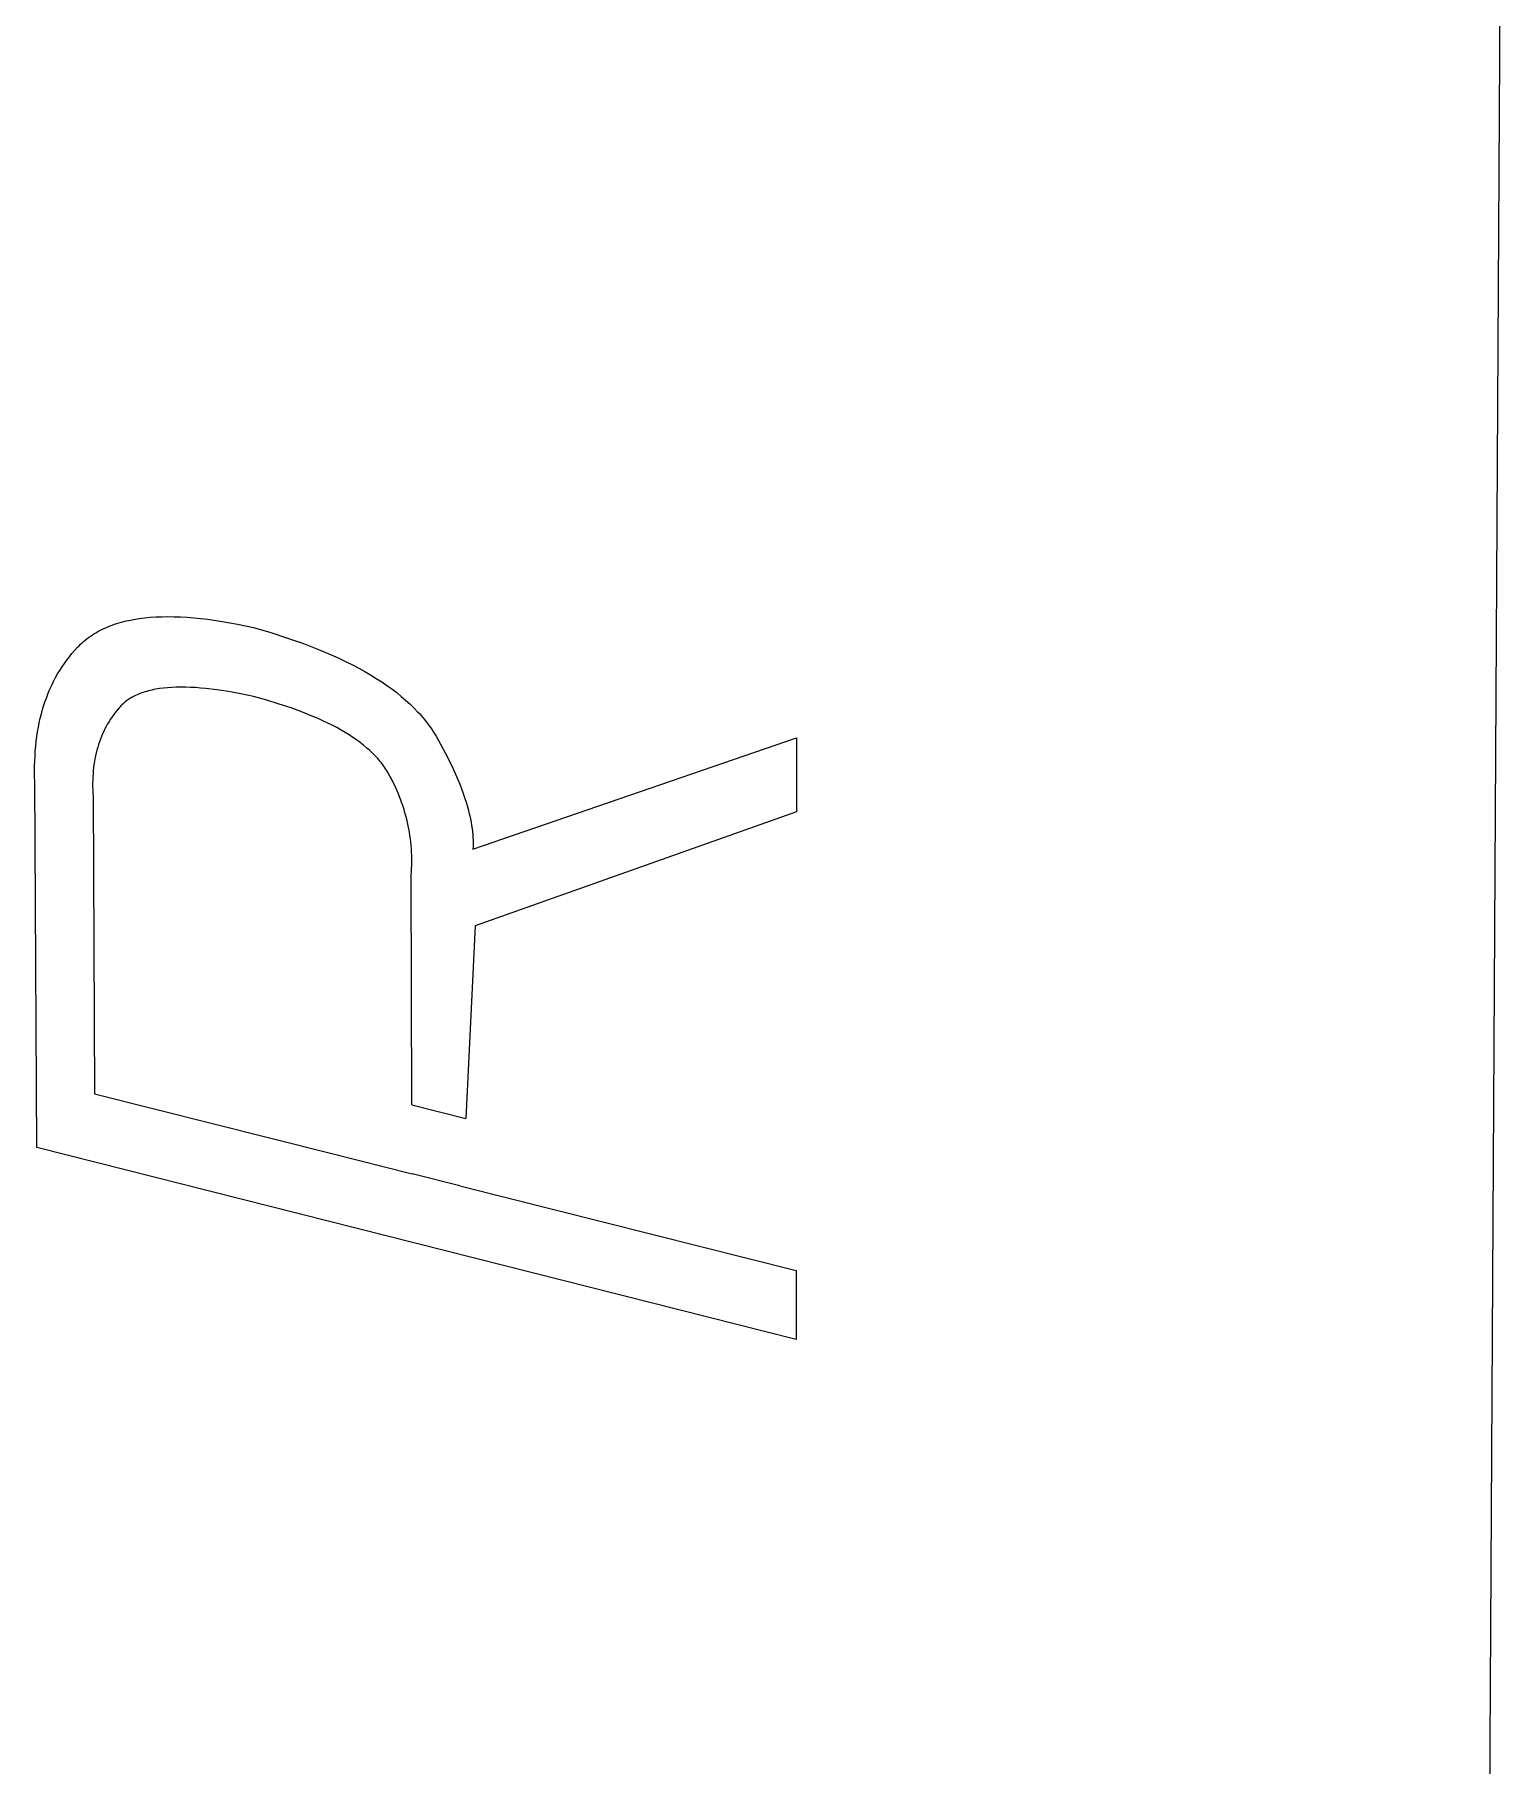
# Model space of a CAD drawing. Header units: millimetres. Extents: x -582 to 3448, y -204 to 2611.
# Drawn here: x 514.1 to 582.5, y 629.9 to 710.7 of the extents above; entities that cross this region are included whole.
import ezdxf

# ---------------------------------------------------------------- set-up
doc = ezdxf.new("R2010")
doc.units = ezdxf.units.MM
doc.header["$MEASUREMENT"] = 0
doc.layers.add('Domyslna', color=7, linetype='Continuous', true_color=0x000000)
doc.layers.add('Utwórz2D linie widoczne', color=7, linetype='Continuous', true_color=0x000000)

msp = doc.modelspace()

# ---------------------------------------------------------------- linework, layer by layer
at = {"layer": 'Domyslna'}
msp.add_line((579.206, 146.513), (582.508, 712.928), dxfattribs=at)
at = {"layer": 'Utwórz2D linie widoczne'}
for p, q in [((519.21, 683.441), (519.47, 683.466)), ((519.47, 683.466), (519.738, 683.484)), ((519.738, 683.484), (520.014, 683.496)), ((520.014, 683.496), (520.298, 683.5)), ((520.298, 683.5), (520.589, 683.496)), ((520.589, 683.496), (520.888, 683.486)), ((520.888, 683.486), (521.194, 683.469)), ((521.194, 683.469), (521.508, 683.444)), ((516.765, 682.639), (516.85, 682.693)), ((516.85, 682.693), (516.937, 682.746)), ((516.937, 682.746), (517.026, 682.797)), ((517.026, 682.797), (517.117, 682.846)), ((517.117, 682.846), (517.21, 682.893)), ((517.21, 682.893), (517.305, 682.939)), ((517.305, 682.939), (517.402, 682.982)), ((517.402, 682.982), (517.501, 683.024)), ((517.501, 683.024), (517.601, 683.065)), ((517.601, 683.065), (517.704, 683.103)), ((517.704, 683.103), (517.808, 683.14)), ((517.808, 683.14), (517.914, 683.175)), ((517.914, 683.175), (518.023, 683.208)), ((518.023, 683.208), (518.133, 683.239)), ((518.133, 683.239), (518.245, 683.268)), ((518.245, 683.268), (518.359, 683.296)), ((518.359, 683.296), (518.475, 683.322)), ((518.475, 683.322), (518.712, 683.369)), ((518.712, 683.369), (518.957, 683.408)), ((518.957, 683.408), (519.21, 683.441)), ((521.508, 683.444), (521.83, 683.413)), ((521.83, 683.413), (522.16, 683.374)), ((522.16, 683.374), (522.842, 683.275)), ((522.842, 683.275), (523.555, 683.148)), ((523.555, 683.148), (524.299, 682.992)), ((524.299, 682.992), (525.114, 682.75)), ((525.114, 682.75), (525.891, 682.499)), ((515.823, 681.778), (515.951, 681.926)), ((515.951, 681.926), (516.083, 682.07)), ((516.083, 682.07), (516.151, 682.14)), ((516.151, 682.14), (516.221, 682.209)), ((516.221, 682.209), (516.293, 682.276)), ((516.293, 682.276), (516.367, 682.341)), ((516.367, 682.341), (516.443, 682.404)), ((516.443, 682.404), (516.52, 682.465)), ((516.52, 682.465), (516.6, 682.525)), ((516.6, 682.525), (516.681, 682.583)), ((516.681, 682.583), (516.765, 682.639)), ((525.891, 682.499), (526.631, 682.237)), ((526.631, 682.237), (527.334, 681.965)), ((527.334, 681.965), (527.998, 681.683)), ((515.253, 680.99), (515.358, 681.155)), ((515.358, 681.155), (515.467, 681.316)), ((515.467, 681.316), (515.581, 681.473)), ((515.581, 681.473), (515.7, 681.627)), ((515.7, 681.627), (515.823, 681.778)), ((527.998, 681.683), (528.317, 681.538)), ((528.317, 681.538), (528.626, 681.391)), ((528.626, 681.391), (528.925, 681.241)), ((528.925, 681.241), (529.215, 681.088)), ((529.215, 681.088), (529.496, 680.933)), ((514.795, 680.118), (514.878, 680.299)), ((514.878, 680.299), (514.965, 680.477)), ((514.965, 680.477), (515.056, 680.651)), ((515.056, 680.651), (515.152, 680.823)), ((515.152, 680.823), (515.253, 680.99)), ((529.496, 680.933), (529.767, 680.776)), ((529.767, 680.776), (530.029, 680.616)), ((530.029, 680.616), (530.281, 680.453)), ((530.281, 680.453), (530.524, 680.288)), ((530.524, 680.288), (530.757, 680.121)), ((514.51, 679.359), (514.574, 679.554)), ((514.574, 679.554), (514.643, 679.745)), ((514.643, 679.745), (514.717, 679.933)), ((514.717, 679.933), (514.795, 680.118)), ((518.208, 679.431), (518.158, 679.385)), ((518.259, 679.476), (518.208, 679.431)), ((518.312, 679.519), (518.259, 679.476)), ((518.366, 679.561), (518.312, 679.519)), ((518.422, 679.602), (518.366, 679.561)), ((518.48, 679.641), (518.422, 679.602)), ((518.54, 679.679), (518.48, 679.641)), ((518.601, 679.716), (518.54, 679.679)), ((518.664, 679.751), (518.601, 679.716)), ((518.729, 679.785), (518.664, 679.751)), ((518.795, 679.818), (518.729, 679.785)), ((518.863, 679.849), (518.795, 679.818)), ((518.933, 679.879), (518.863, 679.849)), ((519.005, 679.908), (518.933, 679.879)), ((519.078, 679.935), (519.005, 679.908)), ((519.153, 679.962), (519.078, 679.935)), ((519.23, 679.986), (519.153, 679.962)), ((519.308, 680.01), (519.23, 679.986)), ((519.388, 680.032), (519.308, 680.01)), ((519.47, 680.053), (519.388, 680.032)), ((519.554, 680.072), (519.47, 680.053)), ((519.639, 680.09), (519.554, 680.072)), ((519.726, 680.107), (519.639, 680.09)), ((519.814, 680.123), (519.726, 680.107)), ((519.905, 680.137), (519.814, 680.123)), ((520.091, 680.161), (519.905, 680.137)), ((520.284, 680.181), (520.091, 680.161)), ((520.483, 680.195), (520.284, 680.181)), ((520.69, 680.203), (520.483, 680.195)), ((520.903, 680.206), (520.69, 680.203)), ((521.123, 680.204), (520.903, 680.206)), ((521.35, 680.197), (521.123, 680.204)), ((521.584, 680.184), (521.35, 680.197)), ((521.825, 680.166), (521.584, 680.184)), ((522.073, 680.143), (521.825, 680.166)), ((522.589, 680.081), (522.073, 680.143)), ((523.133, 679.997), (522.589, 680.081)), ((523.704, 679.893), (523.133, 679.997)), ((524.303, 679.766), (523.704, 679.893)), ((524.915, 679.596), (524.303, 679.766)), ((525.499, 679.419), (524.915, 679.596)), ((530.757, 680.121), (530.981, 679.951)), ((530.981, 679.951), (531.196, 679.778)), ((531.196, 679.778), (531.401, 679.603)), ((531.401, 679.603), (531.597, 679.425)), ((514.297, 678.547), (514.343, 678.755)), ((514.343, 678.755), (514.394, 678.96)), ((514.394, 678.96), (514.45, 679.161)), ((514.45, 679.161), (514.51, 679.359)), ((517.625, 678.712), (517.555, 678.601)), ((517.698, 678.821), (517.625, 678.712)), ((517.774, 678.928), (517.698, 678.821)), ((517.853, 679.034), (517.774, 678.928)), ((517.935, 679.137), (517.853, 679.034)), ((518.021, 679.239), (517.935, 679.137)), ((518.065, 679.289), (518.021, 679.239)), ((518.111, 679.338), (518.065, 679.289)), ((518.158, 679.385), (518.111, 679.338)), ((526.053, 679.235), (525.499, 679.419)), ((526.578, 679.043), (526.053, 679.235)), ((527.073, 678.844), (526.578, 679.043)), ((527.31, 678.742), (527.073, 678.844)), ((527.54, 678.639), (527.31, 678.742)), ((527.762, 678.533), (527.54, 678.639)), ((531.597, 679.425), (531.783, 679.245)), ((531.783, 679.245), (531.959, 679.062)), ((531.959, 679.062), (532.044, 678.97)), ((532.044, 678.97), (532.127, 678.877)), ((532.127, 678.877), (532.207, 678.783)), ((532.207, 678.783), (532.284, 678.689)), ((532.284, 678.689), (532.36, 678.594)), ((514.156, 677.68), (514.184, 677.902)), ((514.184, 677.902), (514.217, 678.12)), ((514.217, 678.12), (514.255, 678.335)), ((514.255, 678.335), (514.297, 678.547)), ((517.2, 677.9), (517.151, 677.778)), ((517.251, 678.022), (517.2, 677.9)), ((517.306, 678.141), (517.251, 678.022)), ((517.364, 678.259), (517.306, 678.141)), ((517.425, 678.375), (517.364, 678.259)), ((517.488, 678.489), (517.425, 678.375)), ((517.555, 678.601), (517.488, 678.489)), ((527.977, 678.426), (527.762, 678.533)), ((528.184, 678.317), (527.977, 678.426)), ((528.384, 678.206), (528.184, 678.317)), ((528.577, 678.093), (528.384, 678.206)), ((528.763, 677.979), (528.577, 678.093)), ((528.941, 677.863), (528.763, 677.979)), ((529.112, 677.745), (528.941, 677.863)), ((532.36, 678.594), (532.432, 678.499)), ((532.432, 678.499), (532.503, 678.403)), ((532.503, 678.403), (532.571, 678.306)), ((532.571, 678.306), (532.637, 678.209)), ((532.637, 678.209), (532.7, 678.111)), ((532.7, 678.111), (532.761, 678.012)), ((532.761, 678.012), (532.82, 677.913)), ((532.82, 677.913), (533.043, 677.519)), ((534.544, 672.644), (549.646, 677.847)), ((549.646, 677.847), (549.644, 674.385)), ((514.097, 676.995), (514.112, 677.226)), ((514.112, 677.226), (514.132, 677.455)), ((514.132, 677.455), (514.156, 677.68)), ((516.924, 677.003), (516.896, 676.868)), ((516.954, 677.137), (516.924, 677.003)), ((516.987, 677.268), (516.954, 677.137)), ((517.024, 677.398), (516.987, 677.268)), ((517.063, 677.526), (517.024, 677.398)), ((517.106, 677.653), (517.063, 677.526)), ((517.151, 677.778), (517.106, 677.653)), ((529.275, 677.625), (529.112, 677.745)), ((529.431, 677.503), (529.275, 677.625)), ((529.58, 677.38), (529.431, 677.503)), ((529.722, 677.255), (529.58, 677.38)), ((529.856, 677.128), (529.722, 677.255)), ((529.92, 677.064), (529.856, 677.128)), ((529.982, 677), (529.92, 677.064)), ((533.043, 677.519), (533.25, 677.134)), ((533.25, 677.134), (533.442, 676.758)), ((514.079, 676.279), (514.08, 676.521)), ((514.081, 676.033), (514.079, 676.279)), ((514.08, 676.521), (514.086, 676.759)), ((514.086, 676.759), (514.097, 676.995)), ((516.818, 676.31), (516.806, 676.167)), ((516.833, 676.453), (516.818, 676.31)), ((516.851, 676.593), (516.833, 676.453)), ((516.872, 676.732), (516.851, 676.593)), ((516.896, 676.868), (516.872, 676.732)), ((530.043, 676.935), (529.982, 677)), ((530.102, 676.869), (530.043, 676.935)), ((530.159, 676.804), (530.102, 676.869)), ((530.214, 676.737), (530.159, 676.804)), ((530.267, 676.671), (530.214, 676.737)), ((530.318, 676.604), (530.267, 676.671)), ((530.368, 676.536), (530.318, 676.604)), ((530.416, 676.468), (530.368, 676.536)), ((530.461, 676.399), (530.416, 676.468)), ((530.505, 676.331), (530.461, 676.399)), ((530.548, 676.261), (530.505, 676.331)), ((530.663, 676.058), (530.548, 676.261)), ((533.442, 676.758), (533.618, 676.389)), ((533.618, 676.389), (533.779, 676.03)), ((514.089, 675.785), (514.081, 676.033)), ((514.184, 658.716), (514.089, 675.785)), ((516.791, 675.874), (516.788, 675.725)), ((516.788, 675.725), (516.788, 675.574)), ((516.788, 675.574), (516.791, 675.421)), ((516.797, 676.021), (516.791, 675.874)), ((516.791, 675.421), (516.798, 675.267)), ((516.806, 676.167), (516.797, 676.021)), ((530.735, 675.923), (530.663, 676.058)), ((530.806, 675.787), (530.735, 675.923)), ((530.874, 675.649), (530.806, 675.787)), ((530.939, 675.509), (530.874, 675.649)), ((531.002, 675.368), (530.939, 675.509)), ((533.779, 676.03), (533.925, 675.679)), ((533.925, 675.679), (534.056, 675.337)), ((516.798, 675.267), (516.807, 675.111)), ((516.807, 675.111), (516.878, 661.226)), ((531.062, 675.225), (531.002, 675.368)), ((531.12, 675.082), (531.062, 675.225)), ((531.175, 674.936), (531.12, 675.082)), ((531.228, 674.79), (531.175, 674.936)), ((531.278, 674.643), (531.228, 674.79)), ((531.325, 674.494), (531.278, 674.643)), ((534.056, 675.337), (534.171, 675.003)), ((534.171, 675.003), (534.223, 674.84)), ((534.223, 674.84), (534.271, 674.678)), ((534.271, 674.678), (534.316, 674.519)), ((531.369, 674.345), (531.325, 674.494)), ((531.41, 674.194), (531.369, 674.345)), ((531.449, 674.043), (531.41, 674.194)), ((531.485, 673.891), (531.449, 674.043)), ((531.518, 673.739), (531.485, 673.891)), ((534.316, 674.519), (534.356, 674.362)), ((534.356, 674.362), (534.393, 674.207)), ((534.393, 674.207), (534.426, 674.054)), ((534.426, 674.054), (534.455, 673.903)), ((534.455, 673.903), (534.48, 673.754)), ((549.644, 674.385), (534.648, 669.07)), ((531.548, 673.586), (531.518, 673.739)), ((531.575, 673.432), (531.548, 673.586)), ((531.599, 673.278), (531.575, 673.432)), ((531.62, 673.124), (531.599, 673.278)), ((531.638, 672.969), (531.62, 673.124)), ((531.654, 672.815), (531.638, 672.969)), ((534.48, 673.754), (534.501, 673.608)), ((534.501, 673.608), (534.519, 673.464)), ((534.519, 673.464), (534.533, 673.322)), ((534.533, 673.322), (534.543, 673.182)), ((534.543, 673.182), (534.549, 673.044)), ((534.549, 673.044), (534.551, 672.908)), ((531.666, 672.66), (531.654, 672.815)), ((531.676, 672.505), (531.666, 672.66)), ((531.683, 672.35), (531.676, 672.505)), ((531.686, 672.196), (531.683, 672.35)), ((531.687, 672.042), (531.686, 672.196)), ((534.549, 672.775), (534.544, 672.644)), ((534.551, 672.908), (534.549, 672.775)), ((531.662, 671.429), (531.673, 671.581)), ((531.69, 660.703), (531.662, 671.429)), ((531.673, 671.581), (531.68, 671.734)), ((531.68, 671.734), (531.685, 671.888)), ((531.685, 671.888), (531.687, 672.042)), ((534.648, 669.07), (534.209, 660.071)), ((516.878, 661.226), (527.897, 658.45)), ((531.69, 660.703), (534.209, 660.071)), ((549.635, 649.75), (514.184, 658.716)), ((527.897, 658.45), (531.699, 657.492)), ((533.935, 656.928), (531.699, 657.492)), ((533.935, 656.928), (549.636, 652.972)), ((549.636, 652.972), (549.635, 649.75))]:
    msp.add_line(p, q, dxfattribs=at)

doc.saveas('drawing.dxf')
